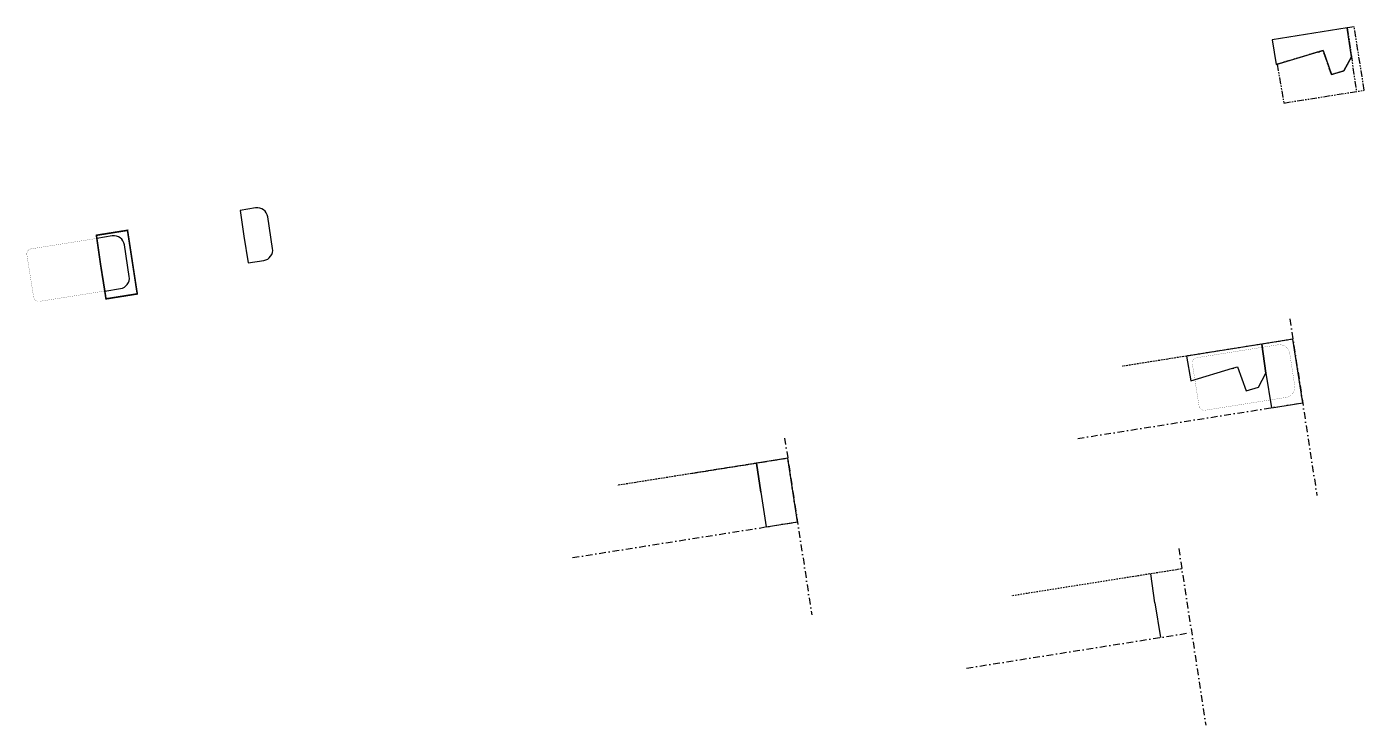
# Model space of a CAD drawing. Header units: millimetres. Extents: x 415847 to 420533, y 507593 to 509769.
# Drawn here: x 415847 to 418375, y 507593 to 508914 of the extents above; entities that cross this region are included whole.
import ezdxf

# ---------------------------------------------------------------- set-up
doc = ezdxf.new("R2010")
doc.units = ezdxf.units.MM
for name, pattern in [('DASHDOT', [25.4, 12.7, -6.35, 0, -6.35]), ('PHANTOM', [63.5, 31.75, -6.35, 6.35, -6.35, 6.35, -6.35]), ('X9', [10, 6, -2, 0, -2])]:
    doc.linetypes.add(name, pattern=pattern)
for name, color, linetype in [('0-000规划道路中心线', 2, 'Continuous'), ('PP-COM', 7, 'Continuous'), ('RD-中线', 1, 'DASHDOT')]:
    doc.layers.add(name, color=color, linetype=linetype)

msp = doc.modelspace()

# ---------------------------------------------------------------- linework, layer by layer
at = {"color": 1, "linetype": 'PHANTOM', "ltscale": 0.4}
for p, q in [((418356.066, 508913.818), (418343.107, 508911.761)), ((418343.107, 508911.761), (418360.196, 508791.316)), ((418375.087, 508793.679), (418356.066, 508913.818)), ((418287.898, 508866.157), (418210.456, 508842.867)), ((418288.468, 508865.595), (418287.898, 508866.157)), ((418290.277, 508866.074), (418288.468, 508865.595)), ((418290.492, 508866.937), (418290.277, 508866.074)), ((418297.264, 508868.951), (418290.492, 508866.937)), ((418313.19, 508823.305), (418297.264, 508868.951)), ((418210.456, 508842.867), (418223.045, 508769.554)), ((418350.875, 508857.01), (418336.752, 508830.142)), ((418336.752, 508830.142), (418313.19, 508823.305)), ((418223.045, 508769.554), (418375.087, 508793.679))]:
    msp.add_line(p, q, dxfattribs=at)
at = {"color": 0, "ltscale": 0.1}
for points in [[(418343.107, 508911.763), (418200.75, 508889.175), (418208.777, 508842.362), (418287.898, 508866.157), (418288.468, 508865.595), (418290.277, 508866.074), (418290.492, 508866.937), (418297.263, 508868.95), (418297.264, 508868.951), (418313.19, 508823.305), (418336.752, 508830.142), (418350.875, 508857.01)], [(417285.384, 508097.579), (417226.583, 508088.248), (417234.351, 508033.495), (417244.748, 507967.971), (417303.815, 507977.344)]]:
    msp.add_lwpolyline(points, close=True, dxfattribs=at)
for points in [[(416302.43, 508554.485, 0.41575408), (416279.527, 508571.208), (416250.393, 508566.585), (416257.318, 508517.772), (416265.364, 508467.064), (416294.983, 508471.763, 0.41267499), (416311.618, 508494.547)], [(416031.496, 508501.394, 0.41575408), (416008.593, 508518.117), (415979.458, 508513.494), (415986.384, 508464.681), (415994.43, 508413.973), (416024.049, 508418.672, 0.41267499), (416040.684, 508441.456)]]:
    msp.add_lwpolyline(points, format="xyb", close=True, dxfattribs=at)
at = {"color": 1, "linetype": 'PHANTOM', "ltscale": 0.4, "const_width": 3, "flags": 128}
msp.add_lwpolyline([(416037.417, 508528.765), (415978.616, 508519.435), (415986.384, 508464.681), (415996.781, 508399.158), (416055.848, 508408.53)], close=True, dxfattribs=at)
at = {"color": 0, "ltscale": 0.1, "elevation": -80.38}
for points in [[(418181.5, 508313.505), (418039.143, 508290.917), (418047.17, 508244.104), (418126.29, 508267.899), (418126.86, 508267.337), (418128.67, 508267.816), (418128.885, 508268.679), (418135.656, 508270.692), (418135.656, 508270.692), (418151.583, 508225.047), (418175.145, 508231.884), (418189.268, 508258.752)], [(418240.301, 508322.836), (418181.5, 508313.506), (418189.268, 508258.752), (418199.665, 508193.229), (418258.732, 508202.601)]]:
    msp.add_lwpolyline(points, close=True, dxfattribs=at)
for points in [[(418189.268, 508258.752), (418181.5, 508313.506)], [(418189.268, 508258.752), (418199.665, 508193.229)], [(417234.351, 508033.495), (417226.583, 508088.248)], [(417234.351, 508033.495), (417244.748, 507967.971)], [(417979.305, 507824.375), (417971.537, 507879.129)], [(417979.305, 507824.375), (417989.702, 507758.852)]]:
    msp.add_lwpolyline(points, dxfattribs=at)
at = {"layer": '0-000规划道路中心线', "linetype": 'X9', "ltscale": 0.5}
for p, q in [((418240.301, 508322.836, -80.38), (417917.617, 508271.635, -80.38)), ((417285.384, 508097.579, -80.38), (416962.7, 508046.377, -80.38)), ((418030.338, 507888.459, -80.38), (417707.654, 507837.258, -80.38))]:
    msp.add_line(p, q, dxfattribs=at)
at = {"layer": 'PP-COM', "color": 7, "ltscale": 100, "const_width": 0.3, "flags": 128}
msp.add_lwpolyline([(416024.049, 508418.672), (415871.354, 508394.444, -0.41409364), (415859.911, 508402.749), (415847.241, 508482.385, -0.41433323), (415855.55, 508493.833), (416008.593, 508518.117, -0.41575408), (416031.496, 508501.394), (416040.684, 508441.456, -0.41267499)], format="xyb", close=True, dxfattribs=at)
at = {"layer": 'PP-COM', "color": 7, "ltscale": 100, "const_width": 0.3, "elevation": -80.38, "flags": 128}
msp.add_lwpolyline([(418226.933, 508212.743), (418074.238, 508188.514, -0.41409364), (418062.795, 508196.82), (418050.125, 508276.456, -0.41433323), (418058.434, 508287.904), (418211.477, 508312.187, -0.41575408), (418234.38, 508295.465), (418243.568, 508235.526, -0.41267499)], format="xyb", close=True, dxfattribs=at)
at = {"layer": 'RD-中线'}
for p, q in [((418234.414, 508361.242, -80.38), (418285.63, 508027.13, -80.38)), ((417833.439, 508135.119, -80.38), (418258.732, 508202.601, -80.38)), ((417279.497, 508135.984, -80.38), (417330.713, 507801.873, -80.38)), ((416878.522, 507909.861, -80.38), (417303.815, 507977.344, -80.38)), ((418024.451, 507926.865, -80.38), (418075.667, 507592.754, -80.38)), ((417623.476, 507700.742, -80.38), (418048.769, 507768.224, -80.38))]:
    msp.add_line(p, q, dxfattribs=at)

doc.saveas('drawing.dxf')
